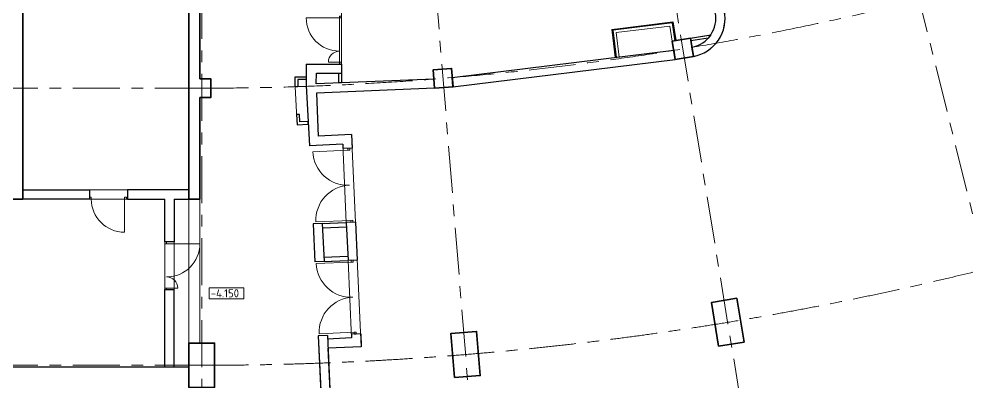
# Model space of a CAD drawing. Header units: millimetres. Extents: x -813692 to 807431, y 0 to 1813163.
# Drawn here: x -3662 to 22034, y 795525 to 805350 of the extents above; entities that cross this region are included whole.
import ezdxf

# ---------------------------------------------------------------- set-up
doc = ezdxf.new("R2010")
doc.units = ezdxf.units.MM
doc.linetypes.add('Линия сетки', pattern=[22.225, 12.7, -3.175, 3.175, -3.175])
for name, color, linetype, lineweight in [('A-ANNO-DIMS', 7, 'Continuous', 9), ('KR_0.2', 252, 'Continuous', 20), ('KR_0.35', 252, 'Continuous', 35), ('S-GRID', 252, 'Continuous', 9), ('АР_двери', 252, 'Continuous', 0), ('АР_кирпич250', 252, 'Continuous', 30), ('АР_монолит', 252, 'Continuous', 50), ('АР_Отметка на плане', 252, 'Continuous', 15), ('АР_Площади', 252, 'Continuous', 0), ('АР_сущ. стены', 252, 'Continuous', 30)]:
    doc.layers.add(name, color=color, linetype=linetype, lineweight=lineweight)
doc.layers.add('АР_обшивка коробов', color=252, linetype='Continuous')
doc.styles.add('GOST 2.304', font='')
doc.styles.get('GOST 2.304').set_extended_font_data('GOST Common')
doc.dimstyles.new('М-200', dxfattribs={"dimtxt": 400, "dimasz": 160, "dimexe": 200, "dimexo": 400, "dimgap": 50, "dimtad": 1, "dimdec": 0, "dimzin": 0, "dimdsep": 46, "dimtxsty": 'GOST 2.304', "dimblk": 'ARCHTICK', "dimcen": 180, "dimdle": 200, "dimadec": 0, "dimazin": 0, "dimtfac": 1, "dimtdec": 0, "dimtmove": 1, "dimatfit": 0, "dimfxl": 1, "dimtolj": 1, "dimtzin": 0, "dimarcsym": 0})

# ---------------------------------------------------------------- blocks, each defined once
blk = doc.blocks.new('КР_подвал')
at = {"layer": 'KR_0.2', "ltscale": 200}
blk.add_lwpolyline([(238600, 12950), (238600, 16850), (238300, 16850), (238300, 12950)], close=True, dxfattribs=at)
at = {"layer": 'KR_0.35', "ltscale": 200}
for points in [[(233801, 16850), (233801, 32950), (238300, 32950)], [(238300, 16850), (238300, 28201)], [(238600, 20100), (238600, 27700)], [(238600, 19600), (238900, 19600), (238900, 20100), (238600, 20100)], [(238600, 16850), (238600, 19600)], [(62000, 16850), (233801, 16850)], [(238300, 16850), (238600, 16850)], [(238300, 11750), (239000, 11750), (239000, 12950), (238300, 12950), (238300, 11750), (238300, 11750)]]:
    blk.add_lwpolyline(points, dxfattribs=at)
for points in [[(251483, 20627), (251976, 20708), (251895, 21202), (251402, 21121)], [(244962, 19847), (245461, 19888), (245420, 20386), (244922, 20345)], [(252657, 12865), (253348, 12978), (253153, 14162), (252463, 14049)], [(245501, 12015), (246199, 12072), (246101, 13268), (245404, 13211)]]:
    blk.add_lwpolyline(points, close=True, dxfattribs=at)
blk.add_arc((238650, 100250), 100750, 270, 326, dxfattribs=at)
blk = doc.blocks.new('Д-1300-ДП-Л')
at = {"layer": 'АР_двери'}
for points in [[(349, -398), (349, 502)], [(-851, -398), (-851, -98)], [(-901, -398), (-851, -398), (-851, -448), (-901, -448), (-901, -398)], [(349, -398), (399, -398), (399, -448), (349, -448), (349, -398)]]:
    blk.add_lwpolyline(points, dxfattribs=at)
for centre, radius, start, end in [((349, -398), 900, 90, 180), ((-851, -398), 300, 0, 90)]:
    blk.add_arc(centre, radius, start, end, dxfattribs=at)
blk = doc.blocks.new('Д-1000-ОП-П')
at = {"layer": 'АР_двери'}
for points in [[(-1699.5, -550), (-1699.5, 350)], [(-1699.5, -550), (-1749.5, -550), (-1749.5, -600), (-1699.5, -600), (-1699.5, -550)], [(-749.5, -550), (-799.5, -550), (-799.5, -600), (-749.5, -600), (-749.5, -550)]]:
    blk.add_lwpolyline(points, dxfattribs=at)
blk.add_arc((-1699.5, -550), 900, 0, 90, dxfattribs=at)
blk = doc.blocks.new('_ArchTick')
at = {"color": 0, "linetype": 'ByBlock', "const_width": 0.15}
blk.add_lwpolyline([(-0.5, -0.5), (0.5, 0.5)], dxfattribs=at)
blk = doc.blocks.new('*D38')
at = {"layer": 'A-ANNO-DIMS', "color": 0, "lineweight": -2, "transparency": 16777216}
blk.add_arc((-165704, -113309), 107894, 270, 326, dxfattribs=at)
at = {"layer": 'Defpoints', "color": 0, "lineweight": 30, "transparency": 16777216}
for p in [(-165704, -113309), (-165704, -113309), (-75741, -173990), (-131171, -215528), (-165704, -221903)]:
    blk.add_point(p, dxfattribs=at)
at = {"layer": 'A-ANNO-DIMS', "color": 0, "lineweight": -2, "transparency": 16777216, "xscale": 160, "yscale": 160, "zscale": 160}
for p, rotation in [((-76255, -173643), 55.99999895826774), ((-165704, -221203), 179.9999981265246)]:
    blk.add_blockref('_ArchTick', p, dxfattribs=dict(at, rotation=rotation))
at = {"layer": 'A-ANNO-DIMS', "color": 0, "transparency": 16777216, "insert": (-114300, -207822), "char_height": 400, "attachment_point": 5, "rotation": 28.5412, "style": 'GOST 2.304'}
blk.add_mtext('\\A1;56,0%%D', dxfattribs=at)
blk = doc.blocks.new('Д-1300-ДП-П')
at = {"layer": 'АР_двери'}
for points in [[(-488.5, -185), (-488.5, 715)], [(711.5, -185), (711.5, 115)], [(-488.5, -185), (-538.5, -185), (-538.5, -235), (-488.5, -235), (-488.5, -185)], [(761.5, -185), (711.5, -185), (711.5, -235), (761.5, -235), (761.5, -185)]]:
    blk.add_lwpolyline(points, dxfattribs=at)
for centre, radius, start, end in [((-488.5, -185), 900, 0, 90), ((711.5, -185), 300, 90, 180)]:
    blk.add_arc(centre, radius, start, end, dxfattribs=at)
blk = doc.blocks.new('Д-2000-ДП')
at = {"layer": 'АР_двери'}
for points in [[(-189, -511), (-189, 439)], [(1711, -511), (1711, 439)], [(-239, -511), (-189, -511), (-189, -561), (-239, -561), (-239, -511)], [(1711, -511), (1761, -511), (1761, -561), (1711, -561), (1711, -511)]]:
    blk.add_lwpolyline(points, dxfattribs=at)
for centre, start, end in [((-189, -511), 0, 90), ((1711, -511), 90, 180)]:
    blk.add_arc(centre, 950, start, end, dxfattribs=at)
blk = doc.blocks.new('Оси200')
at = {"layer": 'S-GRID', "linetype": 'Линия сетки', "ltscale": 100}
for q in [(-156868.7, -221543.3), (-148092.2, -220465.7), (-139432.5, -218677.6)]:
    blk.add_line((-165703.8, -113309.3), q, dxfattribs=at)
for points in [[(-165703.8, -113309.3), (-165703.8, -221903.3)], [(-165703.8, -193704.1), (-412703.7, -193703.6)], [(-165703.8, -201204.1), (-412703.7, -201203.6)]]:
    blk.add_lwpolyline(points, dxfattribs=at)
for radius, start, end in [(80394.8, 269.999994, 325.999999), (87894.8, 269.999995, 325.999999), (92394.8, 269.999996, 326), (100494, 269.999991, 325.999999)]:
    blk.add_arc((-165703.8, -113309.3), radius, start, end, dxfattribs=at)
at = {"layer": 'A-ANNO-DIMS'}
dim = blk.add_angular_dim_2l(base=(-131171, -215527.9), line1=((-165703.8, -113309.3), (-75741.3, -173989.8)), line2=((-165703.8, -113309.3), (-165703.8, -221903.3)), text='56,0%%D', dimstyle='М-200', override={"dimadec": 2, "dimtmove": 2}, dxfattribs=at)
dim.commit()
dim.dimension.update_dxf_attribs({"geometry": '*D38', "text_midpoint": (-114299.5, -207822), "dimtype": 130})

msp = doc.modelspace()

# ---------------------------------------------------------------- linework, layer by layer
at = {"layer": 'АР_кирпич250'}
for p, q in [((8081.7, 803764.7), (14083.7, 804501.4)), ((4125, 804129.4), (4124.4, 803548.5)), ((4125, 804129.4), (4400.1, 804129.4)), ((4380.4, 804129.4), (5080.4, 804129.4)), ((4399.7, 804129.4), (4400.1, 804129.4)), ((4830.4, 804129.4), (5080.4, 804129.4)), ((5080.4, 804129.4), (5080.4, 803879.4)), ((5080.4, 804129.4), (5080.4, 803879.4)), ((8102, 803515.3), (14124.2, 804254.7)), ((4396.4, 803594.1), (4398.4, 803879.4)), ((4398.4, 803879.4), (5080.4, 803879.4)), ((4124.4, 803548.5), (4213, 801920.2)), ((7583.3, 803724), (4396.4, 803594.1)), ((7603.7, 803474.6), (4399.6, 803344.1)), ((4399.6, 803344.1), (4448.8, 802181.1)), ((5350.4, 802222), (4448.8, 802181.1)), ((5350.4, 802222), (5367.5, 801852.4)), ((5112.2, 801960.9), (4213, 801920.2)), ((5112.2, 801960.9), (5117.8, 801841.1)), ((5367.5, 801852.4), (5117.8, 801841.1)), ((941.3, 800727.6), (-720.1, 800727.6)), ((-720.1, 800727.6), (-720.1, 800477.6)), ((941.3, 800727.6), (941.3, 800477.6)), ((-720.1, 800477.6), (291.3, 800477.6)), ((291.3, 799317.6), (291.3, 800477.6)), ((541.3, 800477.6), (541.3, 799317.6)), ((541.3, 800477.6), (941.3, 800477.6)), ((4560.3, 799813.7), (4311.4, 799802.4)), ((4311.4, 799802.4), (4359.1, 798773.5)), ((4560.3, 799813.7), (5210.4, 799843.2)), ((4560.3, 799813.7), (4606.9, 798784.8)), ((4565.7, 799693.8), (5215.9, 799723.3)), ((5460.2, 799854.5), (5210.4, 799843.2)), ((5210.4, 799843.2), (5258.2, 798814.3)), ((5460.2, 799854.5), (5507.9, 798825.6)), ((541.3, 799317.6), (291.3, 799317.6)), ((4601.4, 798904.7), (5252.6, 798934.9)), ((4606.9, 798784.8), (4358, 798773.5)), ((4606.9, 798784.8), (5258.1, 798815)), ((5507.9, 798825.6), (5258.2, 798814.3)), ((290.4, 795927.6), (291.1, 798027.6)), ((291.1, 798027.6), (541.3, 798027.6)), ((541.3, 795927.6), (541.3, 798027.6)), ((5600.6, 796827.8), (5350.8, 796816.5)), ((5600.6, 796827.8), (5616.8, 796478.2)), ((4697.5, 796786.8), (4451.7, 796775.7)), ((4451.7, 796775.7), (4594.6, 793695)), ((4697.5, 796786.8), (4826.2, 793948.5)), ((5355.5, 796716.6), (4702.1, 796686.9)), ((5350.8, 796816.5), (5355.5, 796716.6)), ((5616.8, 796478.2), (4713.4, 796437.2))]:
    msp.add_line(p, q, dxfattribs=at)
for points in [[(14617.6, 804335.8), (14578.6, 804583)], [(14083.7, 804501.4), (14124.2, 804254.7)], [(8102, 803515.3), (8081.7, 803764.4)], [(7583.3, 803724), (7603.7, 803474.6)]]:
    msp.add_lwpolyline(points, dxfattribs=at)
msp.add_lwpolyline([(-1748.1, 800477.6), (-3558.1, 800477.6), (-3558.1, 800727.6), (-1748.1, 800727.6)], close=True, dxfattribs=at)
for radius, start in [(1054.4, 280.71128), (804.4, 281.24925)]:
    msp.add_arc((14421.7, 805371.9), radius, start, 11.00851, dxfattribs=at)
at = {"layer": 'АР_обшивка коробов', "lineweight": 30}
for points in [[(12505.7, 804307.7), (12412.4, 805067.8), (14058.4, 805269.9), (14141.4, 804764.4)], [(14548.7, 804755.3), (14536.5, 804829.3), (15087.1, 804919.9), (15018.5, 804832.6), (14548.8, 804755.4)], [(3825.2, 803511.4), (3825.2, 803786.4), (4125.2, 803786.4), (4125.2, 803711.4), (3900.2, 803711.4), (3900.2, 803511.4), (3825.2, 803511.4)], [(5005.4, 803879.4), (5080.4, 803879.4), (5080.3, 803622), (5005.3, 803618.9), (5005.3, 803879.4)], [(3864.5, 802762.4), (3879.4, 802487.8), (4179, 802504.1), (4174.9, 802579), (3950.2, 802566.8), (3939.4, 802766.5), (3864.5, 802762.4)]]:
    msp.add_lwpolyline(points, dxfattribs=at)
at = {"layer": 'АР_обшивка коробов', "lineweight": 5}
for points in [[(12518.1, 804309.3), (12426.3, 805056.9), (14048, 805256), (14129.1, 804762.4)], [(12530.5, 804310.8), (12440.3, 805046), (14037.6, 805242.1), (14116.8, 804760.3)], [(12605, 804319.9), (12523.8, 804980.7), (13975.2, 805158.9), (14042.8, 804748.2)]]:
    msp.add_lwpolyline(points, dxfattribs=at)
at = {"layer": 'АР_Отметка на плане'}
msp.add_lwpolyline([(1492.6, 798072.1), (2432.4, 798072.1), (2432.4, 797772.8), (1492.6, 797772.8)], close=True, dxfattribs=at)
at = {"layer": 'АР_Площади', "ltscale": 0.5}
for points in [[(4991.3, 792027.6), (1141.3, 792027.7), (1141.4, 795377.6), (1641.4, 795377.7), (1641.4, 796577.6), (941.4, 796577.6), (941.4, 795927.6), (541.3, 795927.6), (541.3, 800477.6), (1241.3, 800477.7), (1241.3, 803227.7), (1544.5, 803233), (1544.5, 803727.7), (1241.3, 803727.6), (1241.3, 811327.6), (1541.3, 811327.6), (1541.3, 811827.6), (1241.4, 811827.7), (1241.4, 819427.6), (1541.3, 819427.7), (1541.3, 819927.6), (1241.4, 819927.6), (1241.4, 827527.7)], [(5025, 805429.4), (5025, 804129.4), (4125, 804130.3), (4124.7, 803786.4), (3825.2, 803786.4), (3825, 803511.3), (3879.4, 802487.8), (4179, 802504.1), (4181.2, 802504.2), (4213, 801920.2), (5112.2, 801961.9), (5210.4, 799843.2), (4311.4, 799802.4), (4359.1, 798773.5), (5258.2, 798814.3), (5355.5, 796716.6), (4702.1, 796686.9), (4697.5, 796786.8), (4451.8, 796775.4), (4594.6, 793695)], [(-48958.6, 800477.6), (-25658.6, 800477.7), (-25658.6, 800177.6), (-24358.8, 800177.6), (-24358.8, 800477.7), (291.3, 800477.7), (290.4, 795927.6), (-6458.6, 795927.6), (-6458.7, 796577.6), (-7158.7, 796577.6), (-7158.6, 795377.7), (-14558.6, 795377.7), (-14558.6, 796577.6), (-15258.6, 796577.6), (-15258.6, 795677.7), (-16558.6, 795677.7), (-16558.7, 796577.6), (-17258.6, 796577.6), (-17258.6, 795677.6), (-24658.7, 795677.6), (-24658.7, 796577.6), (-25358.6, 796577.7), (-25358.7, 795677.7), (-32758.7, 795677.6)]]:
    msp.add_lwpolyline(points, dxfattribs=at)
msp.add_lwpolyline([(941.3, 816577.6), (-3558.1, 816577.6), (-3558.1, 800727.6), (941.3, 800727.6)], close=True, dxfattribs=at)
msp.add_lwpolyline([(4826.2, 793948.5), (4713.4, 796437.2), (5616.7, 796479.1), (5350.4, 802222), (4448.8, 802181.1), (4399.6, 803344.1), (7603.7, 803474.6), (8102.2, 803515.4), (14124.2, 804254.7), (14618.1, 804332.6, 0.3580092), (15476.1, 805371.9), (14332.3, 811348.4), (15343.6, 811544.2), (15088.3, 812855.4, 0.0048617), (16485.4, 813141), (16644.7, 812502.1), (18701.7, 813015), (18798.7, 813039.2), (19374.7, 810729.6), (19665.8, 810802.1), (18988.4, 813519), (19085.5, 813543.2), (19037, 813737.7, 0.0186366), (24210.9, 815254)], format="xyb", dxfattribs=at)
at = {"layer": 'АР_Площади', "color": 5, "ltscale": 0.5}
msp.add_lwpolyline([(5080.3, 803622), (5080.4, 805679.4)], dxfattribs=at)
msp.add_lwpolyline([(15211.3, 805525.5, -0.1998254), (15087.1, 804919.9), (14141.4, 804764.5), (14058.7, 805267.9), (12409.4, 805067.4), (12505.7, 804307.7), (8081.7, 803764.4), (8061.3, 804013.6), (7563, 803973), (7583.3, 803724), (5080.3, 803622)], format="xyb", dxfattribs=at)
at = {"layer": 'АР_сущ. стены', "linetype": 'Continuous', "flags": 128}
msp.add_lwpolyline([(941.1, 795927.6), (-6458.8, 795927.6)], dxfattribs=at)

# ---------------------------------------------------------------- block references
at = {"layer": 'A-ANNO-DIMS', "color": 18, "lineweight": 0, "true_color": 0x000000}
msp.add_blockref('Оси200', (166995, 997181.2), dxfattribs=at)
at = {"layer": 'АР_двери', "color": 0}
for name, p, rotation in [('Д-1300-ДП-Л', (4627, 805030.4), 90), ('Д-2000-ДП', (4814.8, 800066.4), 92.38414064821615), ('Д-1300-ДП-П', (526.3, 798779.1), 270), ('Д-2000-ДП', (4905.2, 797037.6), 92.38414064821615)]:
    msp.add_blockref(name, p, dxfattribs=dict(at, rotation=rotation))
at = {"layer": 'АР_двери', "rotation": 180}
msp.add_blockref('Д-1000-ОП-П', (-2500.2, 799927.6), dxfattribs=at)
at = {"layer": 'АР_монолит'}
msp.add_blockref('КР_подвал', (-237358.6, 783627.7), dxfattribs=at)

# ---------------------------------------------------------------- texts
at = {"layer": 'АР_Отметка на плане', "insert": (1538.4, 797816.7), "char_height": 220, "attachment_point": 7, "style": 'GOST 2.304'}
msp.add_mtext('-4.150', dxfattribs=at)

doc.saveas('drawing.dxf')
